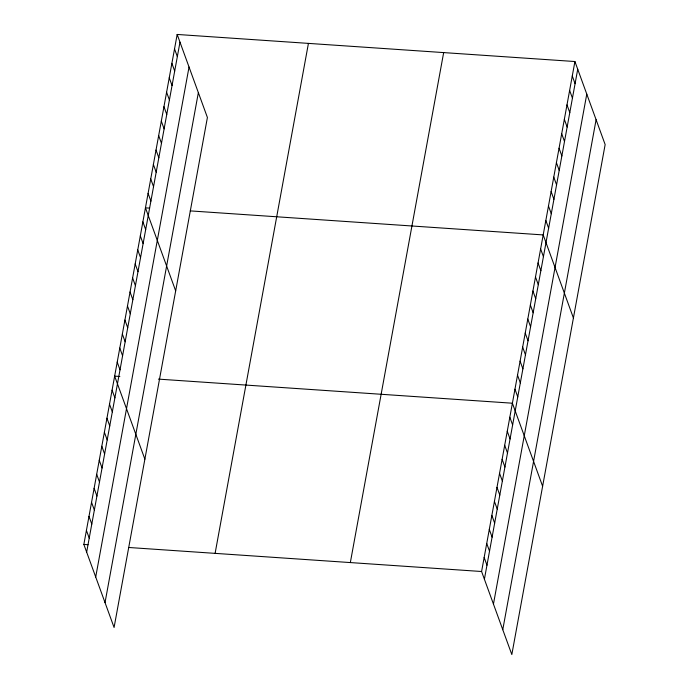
<?xml version="1.0" encoding="UTF-8"?>
<svg xmlns="http://www.w3.org/2000/svg" width="689" height="689" viewBox="0 0 689 689"><rect width="100%" height="100%" fill="white"/><g stroke="black" fill="none" stroke-linecap="round" stroke-linejoin="round"><path stroke-width="1.03" d="M177.176 34.45L207.406 117.492L114.081 627.472L83.851 544.431L177.176 34.45L574.919 61.528L605.149 144.569L511.824 654.55L481.594 571.508L574.919 61.528M86.659 552.139L179.984 42.167M95.711 577.003L189.036 67.022M105.029 602.608L198.354 92.636M215.106 553.362L308.431 43.39M350.339 562.568L443.664 52.597M484.401 579.216L577.726 69.245M493.453 604.081L586.778 94.1M502.772 629.694L596.097 119.714M149.616 208.13L145.448 207.845L175.678 290.887M190.242 210.894L543.19 234.923L573.412 317.965M119.86 376.487L114.65 376.134L144.879 459.175M158.401 379.114L512.392 403.211L542.622 486.253M83.851 544.431L88.02 544.715M128.645 547.479L481.594 571.508M572.275 75.979L575.082 83.688M569.631 90.431L572.438 98.139M566.987 104.874L569.794 112.591M564.343 119.326L567.15 127.043M561.699 133.778L564.506 141.486M559.055 148.221L561.862 155.938M556.411 162.673L559.218 170.39M553.767 177.125L556.574 184.833M551.122 191.576L553.93 199.285M548.478 206.02L551.286 213.736M545.834 220.471L548.642 228.188M540.624 248.944L543.432 256.661M538.057 262.974L540.865 270.682M535.491 276.995L538.298 284.703M532.924 291.016L535.732 298.733M530.358 305.046L533.165 312.754M527.791 319.067L530.599 326.784M525.225 333.088L528.032 340.805M522.658 347.118L525.466 354.826M520.092 361.139L522.899 368.856M517.525 375.169L520.333 382.877M514.959 389.19L517.766 396.898M509.826 417.241L512.633 424.949M507.259 431.262L510.067 438.979M504.692 445.283L507.5 453M502.126 459.313L504.934 467.021M499.559 473.334L502.367 481.051M496.993 487.364L499.801 495.072M494.426 501.385L497.234 509.093M491.86 515.406L494.668 523.123M489.293 529.436L492.101 537.144M486.727 543.457L489.534 551.174M484.16 557.479L486.968 565.195M174.532 48.902L177.34 56.61M171.888 63.345L174.696 71.062M169.244 77.797L172.052 85.514M166.6 92.248L169.408 99.957M163.956 106.7L166.764 114.408M161.312 121.143L164.12 128.86M158.668 135.595L161.476 143.312M156.024 150.047L158.832 157.755M153.38 164.49L156.188 172.207M150.736 178.942L153.544 186.659M148.092 193.394L150.9 201.102M142.881 221.867L145.689 229.583M140.315 235.888L143.123 243.605M137.748 249.918L140.556 257.626M135.182 263.939L137.989 271.655M132.615 277.968L135.423 285.677M130.049 291.99L132.856 299.698M127.482 306.011L130.29 313.728M124.916 320.041L127.723 327.749M122.349 334.062L125.157 341.778M119.783 348.083L122.59 355.8M117.216 362.113L120.024 369.821M112.083 390.163L114.891 397.872M109.517 404.185L112.324 411.893M106.95 418.206L109.758 425.923M104.383 432.236L107.191 439.944M101.817 446.257L104.625 453.973M99.25 460.278L102.058 467.995M96.684 474.308L99.492 482.016M94.117 488.329L96.925 496.046M91.551 502.359L94.359 510.067M88.984 516.38L91.792 524.088M86.418 530.401L89.225 538.118"/></g></svg>
